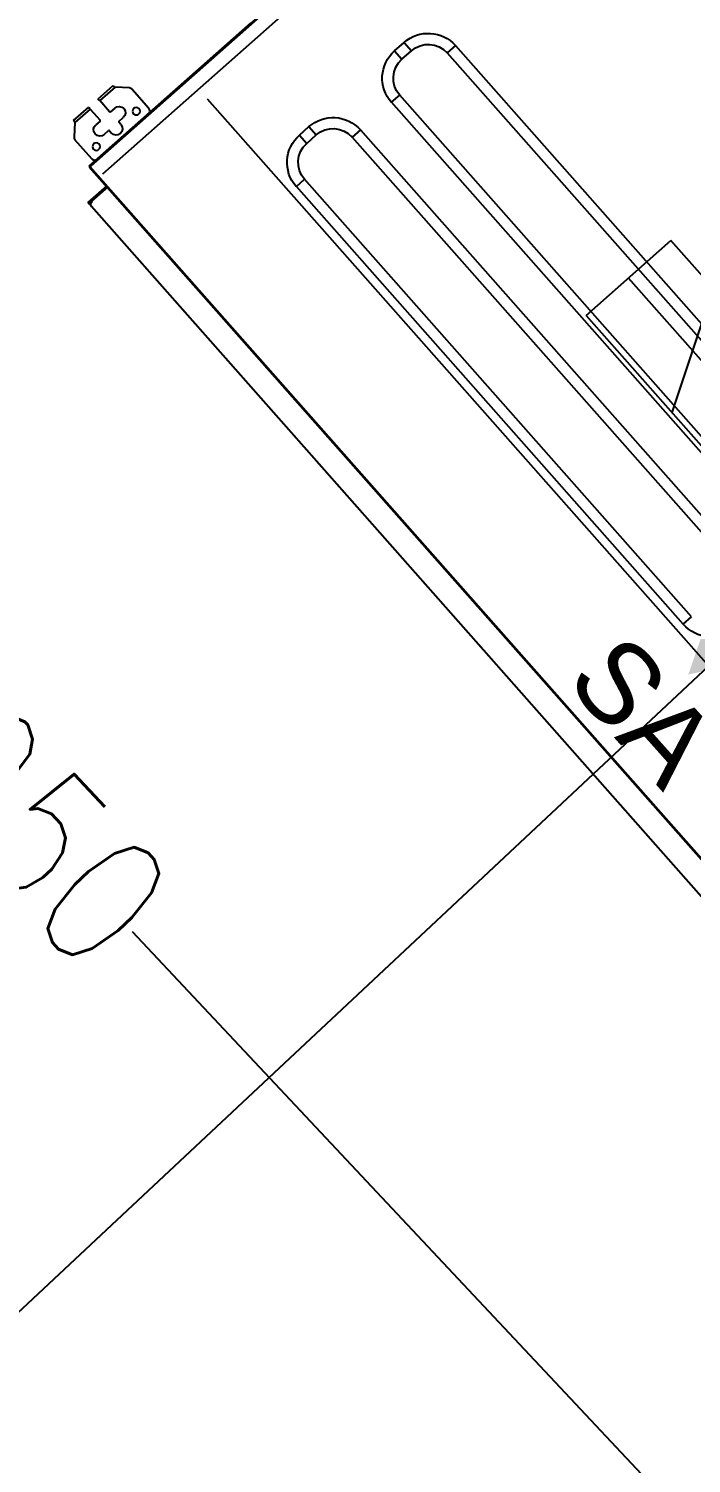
# Model space of a CAD drawing. Extents: x -678889171 to 586587, y -792238163 to 335485.
# Drawn here: x 75962 to 76484, y 41232 to 42361 of the extents above; entities that cross this region are included whole.
import ezdxf
from ezdxf.enums import TextEntityAlignment as Align

# ---------------------------------------------------------------- set-up
doc = ezdxf.new("R2010")
doc.units = 0
doc.header["$MEASUREMENT"] = 0
doc.layers.get('0').update_dxf_attribs({"color": 8})
doc.layers.get('Defpoints').update_dxf_attribs({"color": 252})
for name, color, linetype in [('1', 8, 'Continuous'), ('E-POW-BLOCK', 4, 'Continuous'), ('E-SWIT-AIR', 6, 'Continuous'), ('LG-AIRCON', 3, 'Continuous')]:
    doc.layers.add(name, color=color, linetype=linetype)
doc.layers.add('LATS_EQ_IDU', color=7, linetype='Continuous', lineweight=0)
doc.layers.add('Supply Duct', color=8, linetype='Continuous', lineweight=0)
doc.styles.add('LG-TEXT', font='arial.ttf')
doc.styles.add('Work$0$E-M.MODUL', font='romans.shx', dxfattribs={"width": 0.8})
doc.dimstyles.new('Work$0$S-DIM', dxfattribs={"dimscale": 500, "dimtxt": 0.2065, "dimasz": 0.104, "dimexe": 0, "dimexo": 0, "dimgap": 0, "dimtad": 0, "dimdec": 0, "dimzin": 0, "dimdsep": 46, "dimtxsty": 'Work$0$E-M.MODUL', "dimcen": 0.25, "dimclrd": 5, "dimclre": 5, "dimclrt": 1, "dimadec": 0, "dimazin": 0, "dimtfac": 1, "dimtdec": 0, "dimtofl": 0, "dimtmove": 0, "dimatfit": 3, "dimfxl": 1, "dimtolj": 1, "dimtzin": 0, "dimlwe": 13, "dimarcsym": 0})

# ---------------------------------------------------------------- blocks, each defined once
blk = doc.blocks.new('*D2769')
at = {"layer": '1', "color": 5, "lineweight": 13, "transparency": 16777216}
for p, q in [((74450.8, 41685.3), (75279.2, 42463.7)), ((75791.1, 40258.8), (76619.5, 41037.1))]:
    blk.add_line(p, q, dxfattribs=at)
at = {"layer": '1', "color": 5, "lineweight": -2, "transparency": 16777216}
for p, q in [((75314.8, 42425.8), (75852.4, 41853.6)), ((76583.9, 41075), (76043.6, 41650.1))]:
    blk.add_line(p, q, dxfattribs=at)
at = {"layer": '1', "color": 5, "transparency": 16777216}
for points in [[(75321.1, 42431.7), (75308.5, 42419.8), (75279.2, 42463.7)], [(76590.2, 41080.9), (76577.6, 41069.1), (76619.5, 41037.1)]]:
    blk.add_solid(points, dxfattribs=at)
at = {"layer": 'Defpoints', "color": 0, "transparency": 16777216}
for p in [(74450.8, 41685.3), (76619.5, 41037.1), (75791.1, 40258.8)]:
    blk.add_point(p, dxfattribs=at)
at = {"layer": '1', "color": 1, "transparency": 16777216, "insert": (75948, 41751.8), "char_height": 103.25, "attachment_point": 5, "rotation": 313.2142, "style": 'Work$0$E-M.MODUL'}
blk.add_mtext('\\A1;1950', dxfattribs=at)
blk = doc.blocks.new('rsdftjhsrtjsrtj')
at = {"layer": 'LATS_EQ_IDU', "ltscale": 0.5, "true_color": 0x636466}
blk.add_hatch(color=251, dxfattribs=at).paths.add_polyline_path([(13344.8, 765651.1), (13307, 765650.9), (13307.3, 765573.1), (13277.5, 765573), (13326.6, 765486.2), (13375, 765573.5), (13345.1, 765573.3)])
at = {"layer": 'LG-AIRCON', "color": 251, "linetype": 'Continuous', "true_color": 0x636466}
for p, q in [((12715.2, 765399, 36.9), (12715.2, 766086.6, 36.9)), ((12726, 765402, 36.9), (12726, 766083.6, 36.9)), ((12714.4, 765398.2, 36.9), (12714.4, 765841, 36.9)), ((12715.2, 765841, 37.7), (12715.2, 765398.2, 37.7)), ((12834.4, 765676.7, 32.7), (12834.4, 765668, 37.7)), ((12834.4, 765676.7, 32.7), (13294.2, 765676.7, 32.7)), ((12834.4, 765668, 37.7), (13294.2, 765668, 37.7)), ((12805.7, 765638, 32.7), (12805.7, 765648, 32.7)), ((12805.7, 765648, 32.7), (12814.4, 765648, 37.7)), ((12814.4, 765638, 37.7), (12814.4, 765648, 37.7)), ((12805.7, 765638, 32.7), (12814.4, 765638, 37.7)), ((12834.4, 765609.4, 32.7), (12834.4, 765618, 37.7)), ((13294.2, 765618, 37.7), (12834.4, 765618, 37.7)), ((13294.2, 765609.4, 32.7), (12834.4, 765609.4, 32.7)), ((12834.4, 765576.7, 32.7), (13294.2, 765576.7, 32.7)), ((12834.4, 765576.7, 32.7), (12834.4, 765568, 37.7)), ((12714.2, 765398, 4.9), (12714.2, 765568, 4.9)), ((12834.4, 765568, 37.7), (13294.2, 765568, 37.7)), ((12805.7, 765538, 32.7), (12805.7, 765548, 32.7)), ((12805.7, 765548, 32.7), (12814.4, 765548, 37.7)), ((12814.4, 765538, 37.7), (12814.4, 765548, 37.7)), ((12805.7, 765538, 32.7), (12814.4, 765538, 37.7)), ((12834.4, 765509.4, 32.7), (12834.4, 765518, 37.7)), ((13294.2, 765518, 37.7), (12834.4, 765518, 37.7)), ((13294.2, 765509.4, 32.7), (13294.2, 765518, 37.7)), ((12736.2, 765502.6, 36.9), (13942.2, 765502.6, 36.9)), ((13294.2, 765509.4, 32.7), (12834.4, 765509.4, 32.7)), ((12689.3, 765462.3, 6.5), (12681.3, 765454.3, 6.5)), ((12691.4, 765463.2, 6.5), (12711.4, 765463.2, 6.5)), ((12679.4, 765438.2, 4.6), (12679.4, 765454, 4.6)), ((12681.3, 765454.3, 6.5), (12681.3, 765438.2, 6.5)), ((12693, 765438.2, 6.5), (12681.3, 765438.2, 6.5)), ((12693.5, 765443.2, 6.5), (12693.5, 765438.7, 6.5)), ((12703.5, 765438.7, 6.5), (12703.5, 765443.2, 6.5)), ((12706.5, 765438.2, 6.5), (12704, 765438.2, 6.5)), ((12679.4, 765412.4, 4.6), (12679.4, 765428.2, 4.6)), ((12681.3, 765428.2, 6.5), (12681.3, 765412.1, 6.5)), ((12681.3, 765428.2, 6.5), (12693, 765428.2, 6.5)), ((12693.5, 765427.7, 6.5), (12693.5, 765423.2, 6.5)), ((12703.5, 765423.2, 6.5), (12703.5, 765427.7, 6.5)), ((12704, 765428.2, 6.5), (12706.5, 765428.2, 6.5)), ((12681.3, 765412.1, 6.5), (12689.3, 765404.1, 6.5)), ((12711.4, 765403.2, 6.5), (12691.4, 765403.2, 6.5)), ((12715.2, 765398, 36.1), (12715.2, 765399, 36.1)), ((12714.2, 765398, 4.9), (12715.2, 765398, 4.9)), ((12715.2, 765398.2, 37.7), (12715.4, 765398.2, 37.7)), ((12715.2, 765397.2, -280.1), (12715.2, 765398, -280.1)), ((12715.2, 765398, 36.1), (12733, 765398, 36.1)), ((12715.4, 765398, 37.7), (12715.4, 765398.2, 37.7)), ((12715.4, 765398, 37.7), (13963, 765398, 37.7)), ((13963, 765397.2, 36.9), (12715.4, 765397.2, 36.9)), ((12735.2, 765398, 15.7), (12735.2, 765378, 15.7)), ((12736.2, 765398, 15.7), (12736.2, 765378, 15.7)), ((12736.2, 765397.8, 15.7), (12736.2, 765381, 15.7)), ((12736.4, 765378.2, 18.5), (12736.4, 765397.2, 18.5)), ((12736.2, 765378, 15.7), (12735.2, 765378, 15.7)), ((12736.2, 765381, 15.7), (12737, 765381, 15.7)), ((12737, 765378, 12.7), (12736.2, 765378, 12.7)), ((13941.4, 765378.2, 18.5), (12736.4, 765378.2, 18.5)), ((13939, 765378, 17.5), (12739.4, 765378, 17.5))]:
    blk.add_line(p, q, dxfattribs=at)
at = {"layer": 'LG-AIRCON', "color": 251, "linetype": 'Continuous', "true_color": 0x636466, "extrusion": (0, 0, -1)}
for centre in [(-12706.5, 765454.2, -6.5), (-12706.5, 765412.2, -6.5)]:
    blk.add_circle(centre, 3, dxfattribs=at)
at = {"layer": 'LG-AIRCON', "color": 251, "linetype": 'Continuous', "true_color": 0x636466, "extrusion": (0, -3.63163e-16, -1)}
for centre, start, end in [((-12834.4, 765648, -32.7), 0, 90), ((-12834.4, 765638, -32.7), 270, 0), ((-12834.4, 765548, -32.7), 0, 90), ((-12834.4, 765538, -32.7), 270, 0), ((-13294.2, 765538, -32.7), 180, 270)]:
    blk.add_arc(centre, 28.7, start, end, dxfattribs=at)
at = {"layer": 'LG-AIRCON', "color": 251, "linetype": 'Continuous', "true_color": 0x636466, "extrusion": (0, 0, -1)}
for centre, radius, start, end in [((-12834.4, 765648, -37.7), 20, 0, 90), ((-12834.4, 765638, -37.7), 20, 270, 0), ((-12834.4, 765548, -37.7), 20, 0, 90), ((-12834.4, 765538, -37.7), 20, 270, 0), ((-12698.5, 765443.2, -6.5), 5, 0, 180), ((-12706.5, 765433.2, -6.5), 5, 90, 270), ((-12698.5, 765423.2, -6.5), 5, 180, 0)]:
    blk.add_arc(centre, radius, start, end, dxfattribs=at)
at = {"layer": 'LG-AIRCON', "color": 251, "linetype": 'Continuous', "true_color": 0x636466}
for centre, radius, start, end in [((12691.4, 765460.2, 6.5), 3, 90, 135), ((12711.4, 765460.2, 6.5), 3, 0, 90), ((12693, 765438.7, 6.5), 0.5, 270, 0), ((12704, 765438.7, 6.5), 0.5, 180, 270), ((12693, 765427.7, 6.5), 0.5, 0, 90), ((12704, 765427.7, 6.5), 0.5, 90, 180), ((12691.4, 765406.2, 6.5), 3, 225, 270), ((12711.4, 765406.2, 6.5), 3, 270, 0), ((12739.4, 765381, 17.5), 3, 180, 270)]:
    blk.add_arc(centre, radius, start, end, dxfattribs=at)
at = {"layer": 'LG-AIRCON', "color": 251, "linetype": 'Continuous', "true_color": 0x636466, "extrusion": (0, 1, 0)}
for centre, end in [((-12681.3, 4.6, 765454), 80.9153), ((-12681.3, 4.6, 765428.2), 90)]:
    blk.add_arc(centre, 1.9, 0, end, dxfattribs=at)
at = {"layer": 'LG-AIRCON', "color": 251, "linetype": 'Continuous', "true_color": 0x636466, "extrusion": (0, -1, 0)}
for centre, radius, start in [((12681.3, 4.6, -765438.2), 1.9, 90), ((12681.3, 4.6, -765412.4), 1.9, 99.0847), ((12715.2, 36.9, -765398.2), 0.8, 90), ((12718.2, -280.1, -765397.2), 3, 90)]:
    blk.add_arc(centre, radius, start, 180, dxfattribs=at)
at = {"layer": 'LG-AIRCON', "color": 251, "linetype": 'Continuous', "true_color": 0x636466, "extrusion": (-1, 0, 0)}
blk.add_arc((-765398, 36.9, -12715.4), 0.8, 0, 90, dxfattribs=at)
at = {"layer": 'LG-AIRCON', "color": 251, "linetype": 'Continuous', "true_color": 0x636466, "extrusion": (1, 0, 0)}
blk.add_arc((765381, 12.7, 12737), 3, 90, 180, dxfattribs=at)
at = {"layer": 'LG-AIRCON', "color": 251, "linetype": 'Continuous', "true_color": 0x636466, "extrusion": (-0.707107, 0.707107, 0)}
blk.add_ellipse((12681.3, 765454.3, 4.6), major_axis=(-1.9, -1.9), ratio=0.707107, start_param=1.412238, end_param=1.570796, dxfattribs=at)
at = {"layer": 'LG-AIRCON', "color": 251, "linetype": 'Continuous', "true_color": 0x636466, "extrusion": (-0.707107, -0.707107, 0)}
blk.add_ellipse((12681.3, 765412.1, 4.6), major_axis=(-1.9, 1.9), ratio=0.707107, start_param=-1.570796, end_param=-1.412238, dxfattribs=at)
at = {"layer": 'LATS_EQ_IDU', "color": 251, "true_color": 0x636466, "style": 'LG-TEXT'}
blk.add_text('SA', height=63, rotation=0.2744, dxfattribs=at).set_placement((13324.6, 765409.5), align=Align.CENTER)
blk = doc.blocks.new('1PH ISOLATOR')
at = {"color": 4}
blk.add_line((824.308, 1142.35), (819.308, 1142.35), dxfattribs=at)
at = {"layer": 'E-SWIT-AIR'}
for p, q in [((824.308, 1143.462), (819.308, 1143.462)), ((819.308, 1141.239), (819.308, 1143.462)), ((824.308, 1141.239), (824.308, 1143.462)), ((825.975, 1142.35), (824.308, 1142.35)), ((825.975, 1141.239), (825.975, 1142.35)), ((819.308, 1141.239), (824.308, 1141.239))]:
    blk.add_line(p, q, dxfattribs=at)
at = {"layer": 'E-SWIT-AIR', "color": 3}
for p, q in [((820.563, 1143.462), (821.847, 1141.239)), ((821.847, 1143.462), (823.13, 1141.239))]:
    blk.add_line(p, q, dxfattribs=at)
blk = doc.blocks.new('SWSWDFW')
at = {"layer": '1'}
dim = blk.add_linear_dim(base=(76619.5, 41037.1), p1=(74450.8, 41685.3), p2=(75791.1, 40258.8), angle=313.2142, dimstyle='Work$0$S-DIM', dxfattribs=at)
dim.commit()
dim.dimension.update_dxf_attribs({"geometry": '*D2769', "text_midpoint": (75948, 41751.8), "dimtype": 129})

msp = doc.modelspace()

# ---------------------------------------------------------------- linework, layer by layer
at = {"color": 240, "true_color": 0xed1f24}
msp.add_line((76577.4, 41934.2, 118.3), (75073.2, 40526.4, 39.1), dxfattribs=at)

# ---------------------------------------------------------------- block references
at = {"layer": '1', "color": 30}
msp.add_blockref('SWSWDFW', (0, -0.2), dxfattribs=at)
at = {"layer": 'E-POW-BLOCK', "extrusion": (-3.24104e-05, -2.85986e-05, 1), "xscale": 40.0455250333554, "yscale": 40.0455250333554, "zscale": 40.0455250333554, "rotation": 311.4834841148626}
msp.add_blockref('1PH ISOLATOR', (20430.6, 36441.3, 115.4), dxfattribs=at)
at = {"layer": 'Supply Duct', "color": 3, "extrusion": (-5.52596e-08, 1.01499e-08, 1), "rotation": 311.483484141369}
msp.add_blockref('rsdftjhsrtjsrtj', (-505807.7, -455225.2, -38.7), dxfattribs=at)

doc.saveas('drawing.dxf')
